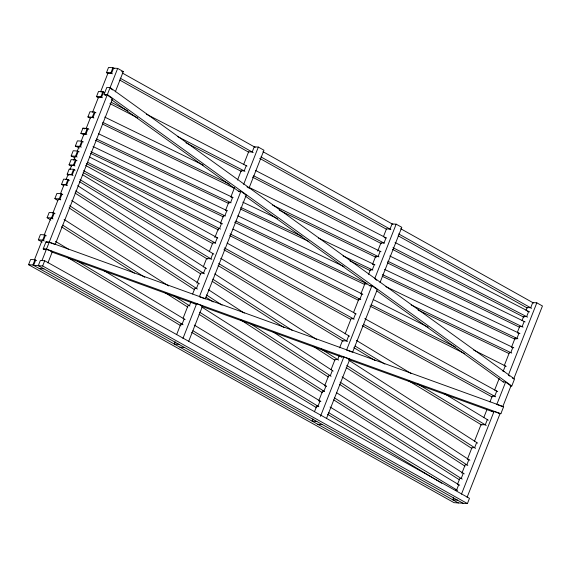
<?xml version="1.0" encoding="UTF-8"?>
<svg xmlns="http://www.w3.org/2000/svg" width="571" height="571" viewBox="0 0 571 571"><rect width="100%" height="100%" fill="white"/><g stroke="black" fill="none" stroke-linecap="round" stroke-linejoin="round"><path stroke-width="0.86" d="M75.144 157.946L71.161 155.94L73.216 150.73L77.577 151.022L79.169 151.822M463.067 503.258L38.293 265.679L40.341 260.476L44.702 260.761L469.476 498.34L467.428 503.551L454.024 502.658L28.55 264.68L30.598 259.477L34.959 259.769L36.515 260.64M42.168 242.104L38.357 239.806L40.405 234.595L44.766 234.888L46.294 235.809M50.876 220.085L47.115 217.694L49.17 212.483L53.531 212.769L55.037 213.725M79.369 147.989L75.351 146.069L77.399 140.851L81.76 141.144L83.373 141.915M57.857 200.571L54.873 198.622L56.922 193.412L61.283 193.697L62.781 194.675M84.094 134.884L80.875 133.357L82.923 128.147L87.292 128.432L88.898 129.196M71.396 166.097L69.055 164.812L71.104 159.609L75.465 159.894L77.028 160.758M90.311 118.111L87.913 116.941L89.961 111.73L94.329 112.023L95.928 112.801M63.788 185.789L61.547 184.34L63.595 179.13L67.956 179.415L69.455 180.379M98.854 97.855L96.478 96.635L98.533 91.424L102.894 91.717L104.479 92.531M108.033 73.531L106.477 72.66L108.533 67.449L112.894 67.742L114.45 68.613M68.698 175.147L67.171 174.219L69.219 169.016L73.58 169.302L75.108 170.229M34.346 260.076L42.083 240.427L43.41 240.512L45.459 235.309M44.138 235.216L50.79 218.329L52.168 218.415L54.216 213.204L52.839 213.119L58.306 199.25L59.912 199.358L61.968 194.147M60.355 194.04L63.959 184.897L66.593 185.068L68.641 179.858M66.015 179.687L67.992 174.647L72.224 174.933L74.273 169.723M70.047 169.444L71.668 165.326L74.123 165.49L76.171 160.287L75.486 160.237M73.716 160.123L75.136 156.518L76.243 156.59L78.291 151.386L77.185 151.308L79.041 146.611L80.432 146.704L82.488 141.487M81.096 141.394L84.058 133.864L85.957 133.992L88.013 128.775L86.114 128.653L90.539 117.419L92.994 117.583L95.043 112.373M92.588 112.209L98.547 97.091L101.552 97.291L103.608 92.081L101.353 91.931M100.596 91.881L107.99 73.102L111.545 73.338L113.593 68.135L117.676 68.406L123.3 71.553L115.299 91.867M71.161 155.94L75.522 156.233L77.577 151.022M28.55 264.68L32.911 264.973L34.959 259.769M38.357 239.806L42.718 240.091L44.766 234.888M47.115 217.694L51.476 217.979L53.531 212.769M75.351 146.069L79.712 146.354L81.76 141.144M54.873 198.622L59.234 198.915L61.283 193.697M80.875 133.357L85.236 133.65L87.292 128.432M35.666 260.162L33.618 265.365L42.654 265.972L467.428 503.551M69.055 164.812L73.416 165.105L75.465 159.894M87.913 116.941L92.274 117.233L94.329 112.023M61.547 184.34L65.908 184.633L67.956 179.415M96.478 96.635L100.839 96.92L102.894 91.717M106.477 72.66L110.838 72.945L112.894 67.742M67.171 174.219L71.532 174.512L73.58 169.302M45.73 249.82L43.21 248.906L45.973 241.904L49.242 242.118L503.629 406.702L500.874 413.704L498.412 413.547M105.542 95.386L104.1 94.343L106.848 87.37L110.117 87.584L514.535 379.016L511.787 385.989L510.153 385.882M41.976 260.583L46.401 249.341L52.411 251.518L47.921 262.917M43.21 248.906L46.487 249.127L107.205 94.986L112.551 98.84L55.173 244.509L49.913 242.611M104.1 94.343L107.369 94.558L117.676 68.406M42.654 265.972L44.702 260.761M176.603 334.677L180.764 324.107L182.092 324.192L184.14 318.989M183.127 318.118L188.059 305.592L189.429 305.685L190.9 301.959M192.641 293.958L194.854 288.334L196.467 288.441L198.515 283.23M196.909 283.123L200.885 273.031L203.512 273.202L205.567 267.992M203.24 267.042L206.602 258.506L210.835 258.791L212.883 253.581M209.293 251.683L212.797 242.775L215.253 242.939L217.301 237.736L216.616 237.686M214.853 237.572L218.422 228.507L219.528 228.586L221.577 223.375L220.47 223.304L223.461 215.71L224.853 215.802L226.908 210.592M225.516 210.499L228.685 202.448L230.584 202.577L232.64 197.359L232.161 197.33M231.055 196.431L234.538 187.588M237.515 180.043L241.19 170.7L244.202 170.9L246.251 165.697M243.56 164.691L248.649 151.772L252.196 152.007L254.245 146.804L258.328 147.075L263.959 150.223L248.992 188.209M175.147 341.808L174.269 344.035L178.944 344.349M182.956 338.425L196.617 303.751L202.619 305.928L188.58 341.565M240.898 191.328L199.372 296.742L205.382 298.918L246.244 195.182L240.898 191.328L238.457 191.164M243.646 184.354L258.328 147.075M314.435 411.784L316.669 406.109L317.997 406.202L320.046 400.992L318.718 400.906L322.579 391.114L323.957 391.206L326.005 385.989M324.628 385.903L328.675 375.639L330.288 375.747L332.336 370.529M331.037 369.637L335.07 359.402L337.704 359.58L339.459 355.112M339.624 347.832L342.443 340.687L346.668 340.966L348.724 335.762M345.12 333.878L351.115 318.675L353.563 318.839L355.612 313.636L354.926 313.586M353.478 312.672L358.838 299.061L359.944 299.133L361.993 293.922L360.893 293.851L364.997 283.423L366.389 283.516M368.58 274.323L370.422 269.662L372.321 269.783L374.376 264.573L373.184 264.494M372.47 264.444L375.661 256.35L378.116 256.515L380.172 251.304M377.717 251.14L380.985 242.839L383.998 243.039L386.046 237.836L384.54 237.736M383.348 236.837L386.488 228.871L390.036 229.107L392.091 223.903L396.167 224.175L401.798 227.322L380.015 282.616M312.987 418.9L312.109 421.127L316.784 421.441M320.474 416.345L343.821 357.068L349.83 359.245L326.419 418.664M352.592 352.236L377.267 289.597L371.921 285.743L346.583 350.059L351.836 351.964M374.669 278.762L396.167 224.175M457.4 484.586L459.848 478.377L461.218 478.469L463.274 473.259M461.896 473.166L465.222 464.723L466.835 464.83L468.891 459.612M467.278 459.505L471.996 447.536L474.629 447.714L476.678 442.496M474.365 441.511L481.053 424.546L485.279 424.824L487.334 419.621M483.758 417.679L487.02 409.393M489.961 401.927L492.245 396.124L494.7 396.288L496.749 391.085L496.063 391.042M494.622 390.093L499.19 378.502M504.172 365.84L509.418 352.528L510.809 352.621L512.865 347.404L511.473 347.311L515.049 338.239L516.948 338.367L519.003 333.157L517.576 333.057M517.419 332.215L519.667 326.519L522.122 326.683L524.171 321.466M522.037 320.495L523.628 316.448L526.64 316.648L528.689 311.445L527.183 311.345M525.977 310.503L527.14 307.533L530.695 307.776L532.743 302.566L536.826 302.837L542.45 305.985L513.707 378.958L512.365 377.995M503.229 371.121L505.278 365.918M453.638 497.569L452.76 499.796L457.442 500.11M458.727 484.672L456.672 489.882L455.351 489.79M461.454 494.186L494.029 411.477L500.039 413.654L467.078 497.334M496.791 404.468L505.613 382.085L510.959 385.932L502.801 406.645L497.541 404.739M536.826 302.837L508.361 375.104L509.696 376.068M121.673 71.446L123.3 71.553M104.764 94.822L107.205 94.986M230.977 197.252L231.455 197.28M46.722 242.175L49.163 242.34M43.967 249.184L46.401 249.341M50.783 251.411L52.411 251.518M369.48 285.579L371.921 285.743M39.242 268.513L43.917 268.827M194.176 303.586L196.617 303.751M341.379 356.904L343.821 357.068M179.894 347.182L184.569 347.496M348.203 359.138L349.83 359.245M503.172 381.92L505.613 382.085M501.995 406.588L503.629 406.702M491.595 411.313L494.029 411.477M317.733 424.274L322.408 424.588M45.973 241.904L47.65 242.511M46.487 249.127L500.874 413.704M51.597 251.947L195.796 304.172M201.663 306.299L341.665 357.011M349.209 359.744L493.408 411.969M98.569 133.785L233.118 197.587M242.789 202.17L277.435 218.6M318.525 238.086L374.926 264.83M384.59 269.419L519.953 333.607M86.114 128.653L86.478 128.825M82.923 128.147L84.537 128.91M85.236 133.65L86.849 134.413M96.513 138.996L231.069 202.805M240.734 207.387L301.973 236.423M343.064 255.908L372.87 270.047M382.541 274.63L517.897 338.817M84.058 133.864L85.507 134.549M228.685 202.448L229.77 202.962M370.422 269.662L371.143 270.004M515.049 338.239L516.491 338.924M95.378 140.238L228.314 203.276M240.405 209.007L308.89 241.483M349.98 260.968L370.122 270.518M382.206 276.25L515.149 339.295M93.03 146.533L227.386 210.82M237.85 215.824L344.049 266.636M385.889 286.656L513.814 347.86M79.712 146.354L81.318 147.125M90.975 151.743L225.338 216.031M235.794 221.034L366.939 283.78M411.191 304.957L511.759 353.071M364.997 283.423L366.439 284.115M90.632 153.378L223.389 216.894M234.652 222.283L364.99 284.644M418.093 310.053L509.011 353.549M104.736 117.091L203.226 165.083M248.87 187.324L380.993 251.704M389.8 255.994L525.127 321.937M92.274 117.233L93.872 118.011M102.68 122.301L229.199 183.955M272.438 205.025L378.944 256.914M387.752 261.204L523.079 327.147M102.323 123.964L234.445 188.344M279.29 210.192L376.182 257.407M387.395 262.867L519.517 327.247M89.526 157.025L222.583 223.882M232.939 229.085L362.813 294.336M373.17 299.539L428.15 327.162M473.566 349.98L506.227 366.396M75.522 156.233L77.121 157.032M87.477 162.235L220.534 229.092M230.092 233.896L360.765 299.547M371.121 304.75L455.572 347.182M502.587 370.8L504.179 371.6M86.3 163.549L218.565 229.999M229.72 235.602L358.788 300.453M369.944 306.063L464.758 353.699M146.44 114.186L246.993 166.075M255.701 170.572L386.339 237.986M395.046 242.482L529.645 311.937M100.839 96.92L102.423 97.741M111.138 102.238L127.761 110.817M177.645 136.555L244.938 171.286M253.652 175.775L384.29 243.189M392.998 247.686L527.597 317.148M109.939 103.579L137.654 117.876M185.946 142.8L241.369 171.4M252.453 177.124L381.514 243.717M392.598 249.441L524.028 317.262M85.629 165.476L217.772 237.993M227.158 243.139L356.176 313.943M364.776 318.661L497.705 391.606M73.416 165.105L74.979 165.961M83.58 170.679L215.724 243.196M224.324 247.914L354.127 319.146M363.506 324.299L495.649 396.816M83.13 172.535L212.926 243.767M223.875 249.77L350.544 319.289M362.271 325.72L492.074 396.952M122.223 72.967L255.237 147.354M263.017 151.708L392.912 224.36M400.692 228.714L533.699 303.108M110.838 72.945L112.394 73.816M120.174 78.17L253.189 152.564M260.961 156.911L390.864 229.563M398.644 233.917L531.651 308.311M119.703 80.054L248.828 152.271M259.712 158.36L386.503 229.278M398.165 235.802L527.29 308.019M32.911 264.973L458.392 502.944M55.444 241.333L68.413 249.156M103.501 270.326L185.111 319.574M194.261 325.092L320.881 401.499M330.031 407.016L459.698 485.257M42.718 240.091L44.245 241.012M77.799 261.268L183.063 324.778M192.977 330.759L318.825 406.702M328.739 412.683L457.642 490.468M67.342 257.293L180.986 325.87M191.663 332.315L316.755 407.794M327.433 414.239L441.84 483.273M82.731 174.84L213.854 254.166M220.72 258.32L349.552 336.262M356.418 340.416L411.306 373.627M444.088 393.455L488.305 420.206M71.532 174.512L73.059 175.433M79.919 179.587L211.805 259.377M218.664 263.524L347.503 341.472M355.126 346.083L384.861 364.07M417.637 383.905L486.249 425.416M79.369 181.599L207.444 259.084M218.115 265.544L343.142 341.18M353.813 347.639L375.161 360.551M407.944 380.386L481.888 425.124M64.066 219.464L168.623 285.935M201.72 306.977L326.591 386.367M336.369 392.584L464.252 473.88M51.476 217.979L52.982 218.936M62.76 225.152L144.756 277.278M173.341 295.457L189.893 305.977M199.672 312.194L324.542 391.578M334.32 397.794L462.196 479.09M61.411 226.78L134.378 273.166M165.219 292.773L187.788 307.119M199.072 314.293L322.437 392.72M333.721 399.893L459.341 479.754M77.692 185.682L206.524 268.606M214.76 273.909L316.627 339.481M348.831 360.208L477.663 443.132M65.908 184.633L67.399 185.596M75.643 190.9L204.468 273.823M212.712 279.126L292.102 330.224M321.316 349.031L338.539 360.115M346.783 365.419L475.607 448.342M75.022 193.019L200.856 274.009M212.091 281.246L283.994 327.526M313.208 346.326L334.927 360.308M346.162 367.538L471.996 448.535M71.739 200.521L199.472 283.851M208.436 289.697L244.288 313.086M272.674 331.608L333.178 371.079M342.143 376.924L469.869 460.255M59.234 198.915L60.726 199.893M69.691 205.738L197.416 289.062M206.381 294.914L222.069 305.15M250.455 323.664L331.123 376.289M340.088 382.142L467.813 465.465M69.062 207.88L194.554 289.747M205.753 297.056L213.226 301.931M240.862 319.96L328.254 376.974M339.459 384.283L464.951 466.15M110.624 88.491L112.63 89.94M246.986 186.76L248.328 187.723M375.333 279.248L376.667 280.211M107.369 94.558L511.787 385.989M111.331 99.554L239.385 191.835M245.173 196.003L370.336 286.199M376.846 290.889L503.451 382.12"/></g></svg>
